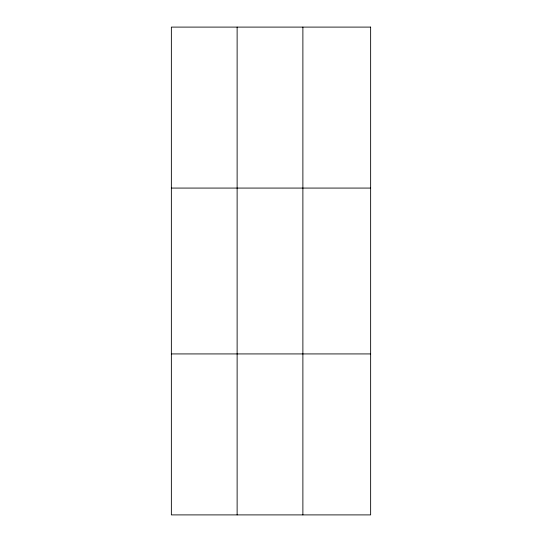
<?xml version="1.0" encoding="UTF-8"?>
<svg xmlns="http://www.w3.org/2000/svg" width="542" height="542" viewBox="0 0 542 542"><rect width="100%" height="100%" fill="white"/><g stroke="black" fill="none" stroke-linecap="round" stroke-linejoin="round"><path stroke-width="0.81" d="M237.125 514.9L237.125 27.1M302.883 514.9L302.883 27.1M171.36 188.074L370.64 188.074M171.36 353.926L370.64 353.926M370.64 27.1L370.64 514.9L171.36 514.9L171.36 27.1L370.64 27.1"/></g></svg>
